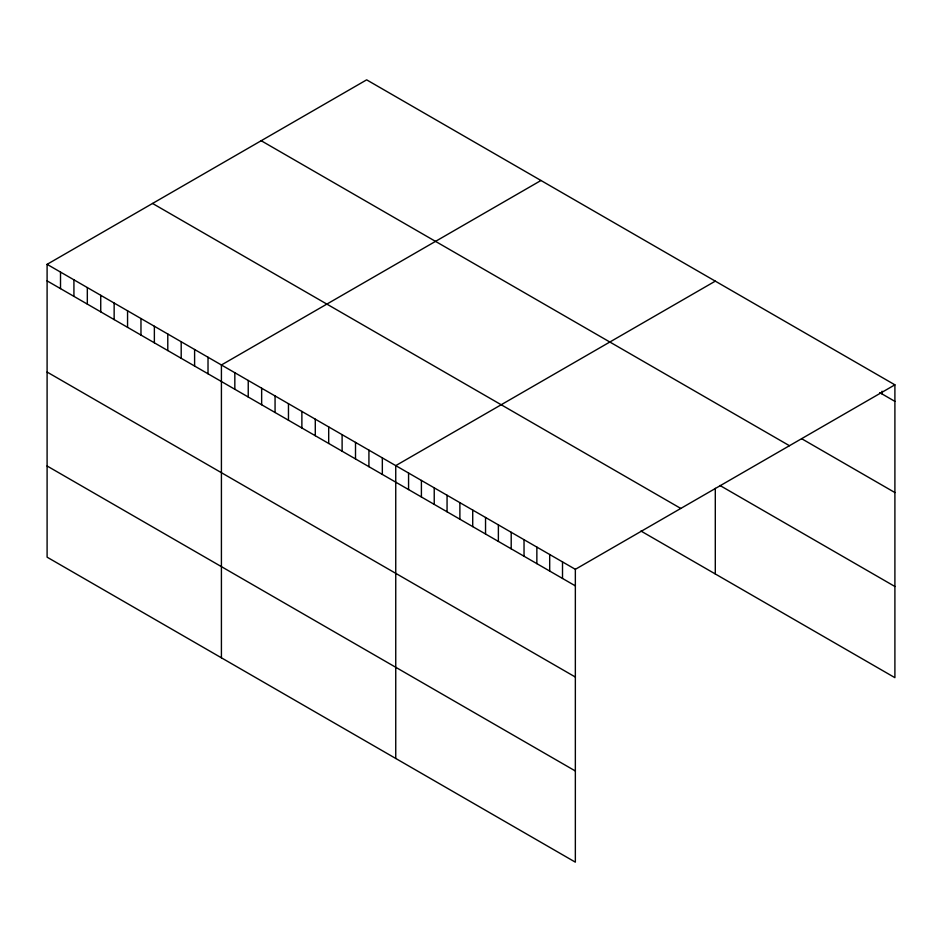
<?xml version="1.0" encoding="UTF-8"?>
<svg xmlns="http://www.w3.org/2000/svg" width="942" height="942" viewBox="0 0 942 942"><rect width="100%" height="100%" fill="white"/><g stroke="black" fill="none" stroke-linecap="round" stroke-linejoin="round"><path stroke-width="1.41" d="M47.1 264.337L575.35 569.321L575.35 862.154L47.1 557.169L47.1 264.337L366.65 79.846L894.9 384.831L894.9 677.663L640.937 531.029M540.979 180.487L221.417 364.978L221.417 657.81M715.296 281.14L395.746 465.631L395.746 758.463M575.35 569.321L894.9 384.831M879.734 392.614L894.9 401.374M801.595 438.678L894.9 492.548M261.205 140.735L789.443 445.707M719.959 485.483L894.9 586.489M152.557 203.46L680.795 508.445M47.1 280.881L575.35 585.865M47.1 372.055L575.35 677.039M47.1 465.996L575.35 770.98M882.065 391.201L882.065 393.968M715.296 488.321L715.296 573.972M562.515 561.915L562.515 578.459M549.692 554.508L549.692 571.052M536.858 547.102L536.858 563.646M524.035 539.695L524.035 556.239M511.2 532.289L511.2 548.833M498.377 524.882L498.377 541.414M485.542 517.476L485.542 534.008M472.719 510.069L472.719 526.602M459.884 502.663L459.884 519.195M447.061 495.257L447.061 511.789M434.227 487.85L434.227 504.382M421.404 480.444L421.404 496.976M408.569 473.037L408.569 489.569M382.334 457.883L382.334 474.427M368.923 450.146L368.923 466.679M355.511 442.399L355.511 458.942M342.111 434.662L342.111 451.194M328.699 426.914L328.699 443.458M315.287 419.178L315.287 435.71M301.876 411.43L301.876 427.974M288.464 403.694L288.464 420.238M275.064 395.946L275.064 412.49M261.652 388.21L261.652 404.754M248.241 380.462L248.241 397.006M234.829 372.726L234.829 389.27M208.017 357.242L208.017 373.786M194.605 349.506L194.605 366.038M181.194 341.758L181.194 358.301M167.782 334.021L167.782 350.554M154.37 326.273L154.37 342.817M140.97 318.537L140.97 335.069M127.559 310.789L127.559 327.333M114.147 303.053L114.147 319.585M100.735 295.305L100.735 311.849M87.323 287.569L87.323 304.101M73.923 279.821L73.923 296.365M60.512 272.085L60.512 288.617"/></g></svg>
